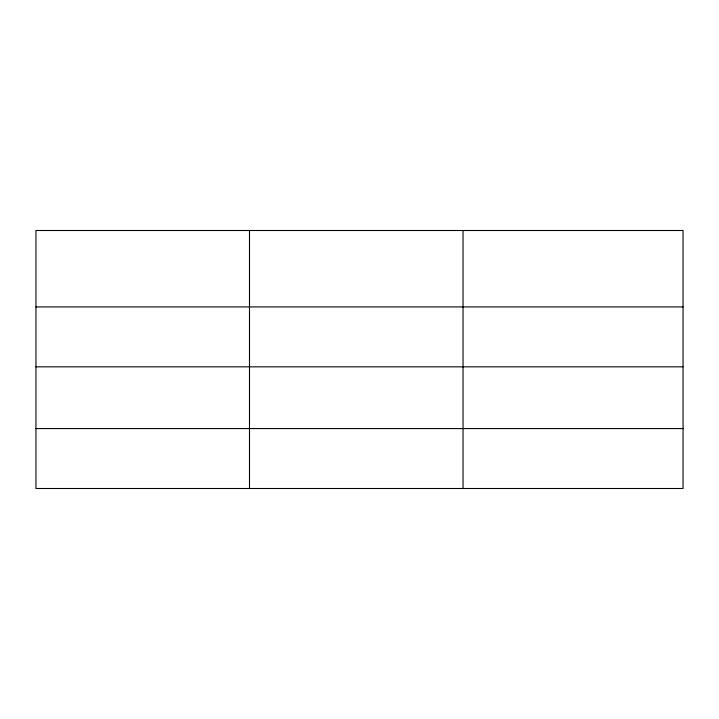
<?xml version="1.0" encoding="UTF-8"?>
<svg xmlns="http://www.w3.org/2000/svg" width="719" height="719" viewBox="0 0 719 719"><rect width="100%" height="100%" fill="white"/><g stroke="black" fill="none" stroke-linecap="round" stroke-linejoin="round"><path stroke-width="1.08" d="M683.05 366.843L683.05 230.502L35.95 230.502L35.95 488.498L683.05 488.498L683.05 366.843L35.95 366.843M35.95 306.923L683.05 306.923M35.95 428.578L683.05 428.578M463.036 230.502L463.036 488.498M249.493 230.502L249.493 488.498"/></g></svg>
